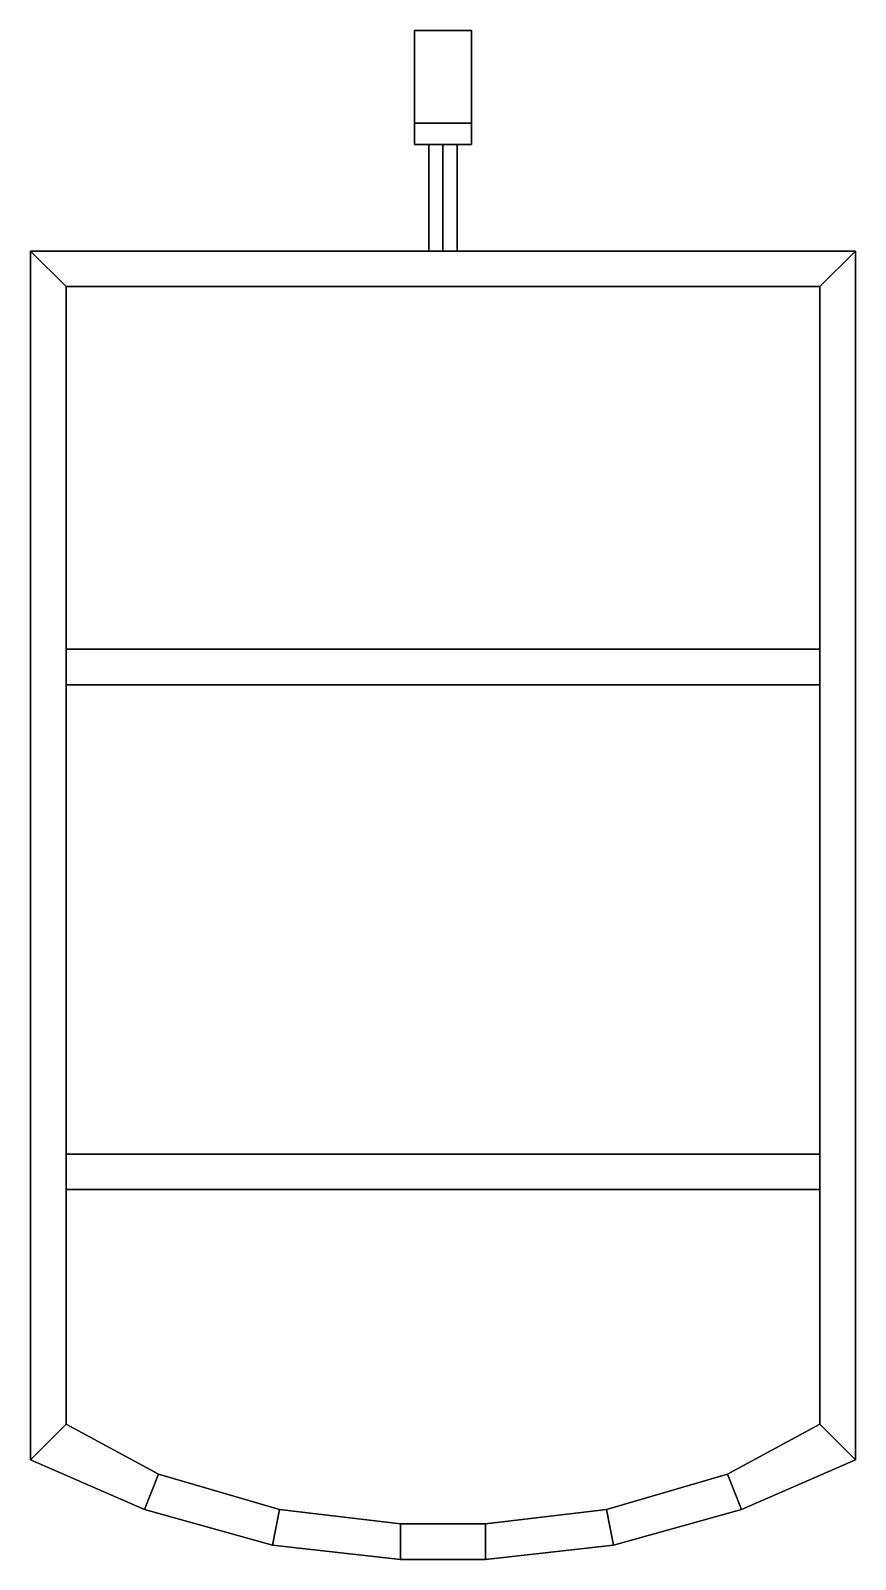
# Model space of a CAD drawing. Extents: x -0.58 to 0.58, y 0.03 to 2.18.
import ezdxf

# ---------------------------------------------------------------- set-up
doc = ezdxf.new("R2010")
doc.units = 0
doc.layers.add('FRAME', color=5, linetype='CONTINUOUS')

msp = doc.modelspace()

# ---------------------------------------------------------------- linework, layer by layer
at = {"layer": 'FRAME'}
for points in [[(0.04, 2.18, 0.74), (0.04, 2.18, 0.71), (-0.04, 2.18, 0.71), (-0.04, 2.18, 0.74)], [(-0.04, 2.18, 0.74), (-0.04, 2.18, 0.71), (-0.04, 2.05, 0.71), (-0.04, 2.05, 0.74)], [(-0.04, 2.05, 0.71), (-0.04, 2.18, 0.71), (0.04, 2.18, 0.71), (0.04, 2.05, 0.71)], [(0.04, 2.05, 0.74), (0.04, 2.18, 0.74), (-0.04, 2.18, 0.74), (-0.04, 2.05, 0.74)], [(0.04, 2.05, 0.85), (0.04, 2.18, 0.84), (-0.04, 2.18, 0.84), (-0.04, 2.05, 0.85)], [(-0.04, 2.05, 0.81), (-0.04, 2.18, 0.81), (0.04, 2.18, 0.81), (0.04, 2.05, 0.81)], [(0.04, 2.18, 0.84), (0.04, 2.18, 0.81), (-0.04, 2.18, 0.81), (-0.04, 2.18, 0.84)], [(-0.04, 2.18, 0.84), (-0.04, 2.18, 0.81), (-0.04, 2.05, 0.81), (-0.04, 2.05, 0.85)], [(0.04, 2.05, 0.71), (0.04, 2.18, 0.71), (0.04, 2.18, 0.74), (0.04, 2.05, 0.74)], [(0.04, 2.05, 0.81), (0.04, 2.18, 0.81), (0.04, 2.18, 0.84), (0.04, 2.05, 0.85)], [(-0.04, 2.05, 0.85), (-0.04, 2.05, 0.71), (-0.04, 2.02, 0.73), (-0.04, 2.02, 0.83)], [(-0.04, 2.02, 0.73), (-0.04, 2.05, 0.71), (0.04, 2.05, 0.71), (0.04, 2.02, 0.73)], [(0.04, 2.05, 0.81), (0.04, 2.05, 0.74), (-0.04, 2.05, 0.74), (-0.04, 2.05, 0.81)], [(0.04, 2.02, 0.83), (0.04, 2.05, 0.85), (-0.04, 2.05, 0.85), (-0.04, 2.02, 0.83)], [(0.04, 2.02, 0.73), (0.04, 2.05, 0.71), (0.04, 2.05, 0.85), (0.04, 2.02, 0.83)], [(-0.04, 2.02, 0.83), (-0.04, 2.02, 0.73), (0.04, 2.02, 0.73), (0.04, 2.02, 0.83)], [(0, 1.87, 0.75), (-0.02, 1.87, 0.77), (-0.02, 2.02, 0.77), (0, 2.02, 0.75)], [(-0.02, 1.87, 0.77), (0, 1.87, 0.79), (0, 2.02, 0.79), (-0.02, 2.02, 0.77)], [(0.02, 1.87, 0.77), (0, 1.87, 0.75), (0, 2.02, 0.75), (0.02, 2.02, 0.77)], [(0, 1.87, 0.79), (0.02, 1.87, 0.77), (0.02, 2.02, 0.77), (0, 2.02, 0.79)], [(-0.58, 1.87, 0.7), (-0.53, 1.82, 0.7), (-0.53, 0.22, 0.7), (-0.58, 0.17, 0.7)], [(-0.58, 1.87, 0.84), (-0.58, 1.87, 0.7), (-0.58, 0.17, 0.7), (-0.58, 0.17, 0.84)], [(-0.58, 0.17, 0.84), (-0.53, 0.22, 0.84), (-0.53, 1.82, 0.84), (-0.58, 1.87, 0.84)], [(0.58, 1.87, 0.84), (0.58, 1.87, 0.7), (-0.58, 1.87, 0.7), (-0.58, 1.87, 0.84)], [(0.58, 1.87, 0.7), (0.53, 1.82, 0.7), (-0.53, 1.82, 0.7), (-0.58, 1.87, 0.7)], [(-0.58, 1.87, 0.84), (-0.53, 1.82, 0.84), (0.53, 1.82, 0.84), (0.58, 1.87, 0.84)], [(0.58, 0.17, 0.7), (0.53, 0.22, 0.7), (0.53, 1.82, 0.7), (0.58, 1.87, 0.7)], [(0.58, 1.87, 0.84), (0.53, 1.82, 0.84), (0.53, 0.22, 0.84), (0.58, 0.17, 0.84)], [(0.58, 1.87, 0.7), (0.58, 1.87, 0.84), (0.58, 0.17, 0.84), (0.58, 0.17, 0.7)], [(-0.53, 0.22, 0.84), (-0.53, 0.22, 0.7), (-0.53, 1.82, 0.7), (-0.53, 1.82, 0.84)], [(-0.53, 1.82, 0.84), (-0.53, 1.82, 0.7), (0.53, 1.82, 0.7), (0.53, 1.82, 0.84)], [(0.53, 0.22, 0.7), (0.53, 0.22, 0.84), (0.53, 1.82, 0.84), (0.53, 1.82, 0.7)], [(0.53, 1.31, 0.7), (0.53, 1.26, 0.7), (-0.53, 1.26, 0.7), (-0.53, 1.31, 0.7)], [(-0.53, 1.31, 0.84), (-0.53, 1.26, 0.84), (0.53, 1.26, 0.84), (0.53, 1.31, 0.84)], [(0.53, 1.31, 0.84), (0.53, 1.31, 0.7), (-0.53, 1.31, 0.7), (-0.53, 1.31, 0.84)], [(-0.53, 1.26, 0.84), (-0.53, 1.26, 0.7), (0.53, 1.26, 0.7), (0.53, 1.26, 0.84)], [(0.53, 0.6, 0.84), (0.53, 0.6, 0.7), (-0.53, 0.6, 0.7), (-0.53, 0.6, 0.84)], [(0.53, 0.6, 0.7), (0.53, 0.55, 0.7), (-0.53, 0.55, 0.7), (-0.53, 0.6, 0.7)], [(-0.53, 0.6, 0.84), (-0.53, 0.55, 0.84), (0.53, 0.55, 0.84), (0.53, 0.6, 0.84)], [(-0.53, 0.55, 0.84), (-0.53, 0.55, 0.7), (0.53, 0.55, 0.7), (0.53, 0.55, 0.84)], [(-0.4, 0.15, 0.7), (-0.42, 0.1, 0.7), (-0.58, 0.17, 0.7), (-0.53, 0.22, 0.7)], [(-0.53, 0.22, 0.84), (-0.58, 0.17, 0.84), (-0.42, 0.1, 0.84), (-0.4, 0.15, 0.84)], [(-0.4, 0.15, 0.84), (-0.4, 0.15, 0.7), (-0.53, 0.22, 0.7), (-0.53, 0.22, 0.84)], [(0.4, 0.15, 0.7), (0.4, 0.15, 0.84), (0.53, 0.22, 0.84), (0.53, 0.22, 0.7)], [(0.53, 0.22, 0.7), (0.58, 0.17, 0.7), (0.42, 0.1, 0.7), (0.4, 0.15, 0.7)], [(0.4, 0.15, 0.84), (0.42, 0.1, 0.84), (0.58, 0.17, 0.84), (0.53, 0.22, 0.84)], [(-0.58, 0.17, 0.84), (-0.58, 0.17, 0.7), (-0.42, 0.1, 0.7), (-0.42, 0.1, 0.84)], [(0.58, 0.17, 0.7), (0.58, 0.17, 0.84), (0.42, 0.1, 0.84), (0.42, 0.1, 0.7)], [(-0.23, 0.1, 0.7), (-0.24, 0.05, 0.7), (-0.42, 0.1, 0.7), (-0.4, 0.15, 0.7)], [(-0.4, 0.15, 0.84), (-0.42, 0.1, 0.84), (-0.24, 0.05, 0.84), (-0.23, 0.1, 0.84)], [(-0.23, 0.1, 0.84), (-0.23, 0.1, 0.7), (-0.4, 0.15, 0.7), (-0.4, 0.15, 0.84)], [(0.23, 0.1, 0.7), (0.23, 0.1, 0.84), (0.4, 0.15, 0.84), (0.4, 0.15, 0.7)], [(0.4, 0.15, 0.7), (0.42, 0.1, 0.7), (0.24, 0.05, 0.7), (0.23, 0.1, 0.7)], [(0.23, 0.1, 0.84), (0.24, 0.05, 0.84), (0.42, 0.1, 0.84), (0.4, 0.15, 0.84)], [(-0.42, 0.1, 0.84), (-0.42, 0.1, 0.7), (-0.24, 0.05, 0.7), (-0.24, 0.05, 0.84)], [(-0.06, 0.08, 0.7), (-0.06, 0.03, 0.7), (-0.24, 0.05, 0.7), (-0.23, 0.1, 0.7)], [(-0.23, 0.1, 0.84), (-0.24, 0.05, 0.84), (-0.06, 0.03, 0.84), (-0.06, 0.08, 0.84)], [(-0.06, 0.08, 0.84), (-0.06, 0.08, 0.7), (-0.23, 0.1, 0.7), (-0.23, 0.1, 0.84)], [(0.06, 0.08, 0.7), (0.06, 0.08, 0.84), (0.23, 0.1, 0.84), (0.23, 0.1, 0.7)], [(0.23, 0.1, 0.7), (0.24, 0.05, 0.7), (0.06, 0.03, 0.7), (0.06, 0.08, 0.7)], [(0.06, 0.08, 0.84), (0.06, 0.03, 0.84), (0.24, 0.05, 0.84), (0.23, 0.1, 0.84)], [(0.42, 0.1, 0.7), (0.42, 0.1, 0.84), (0.24, 0.05, 0.84), (0.24, 0.05, 0.7)], [(0.06, 0.08, 0.84), (0.06, 0.08, 0.7), (-0.06, 0.08, 0.7), (-0.06, 0.08, 0.84)], [(0.06, 0.08, 0.7), (0.06, 0.03, 0.7), (-0.06, 0.03, 0.7), (-0.06, 0.08, 0.7)], [(-0.06, 0.08, 0.84), (-0.06, 0.03, 0.84), (0.06, 0.03, 0.84), (0.06, 0.08, 0.84)], [(-0.24, 0.05, 0.84), (-0.24, 0.05, 0.7), (-0.06, 0.03, 0.7), (-0.06, 0.03, 0.84)], [(0.24, 0.05, 0.7), (0.24, 0.05, 0.84), (0.06, 0.03, 0.84), (0.06, 0.03, 0.7)], [(-0.06, 0.03, 0.84), (-0.06, 0.03, 0.7), (0.06, 0.03, 0.7), (0.06, 0.03, 0.84)]]:
    msp.add_3dface(points, dxfattribs=at)

doc.saveas('drawing.dxf')
